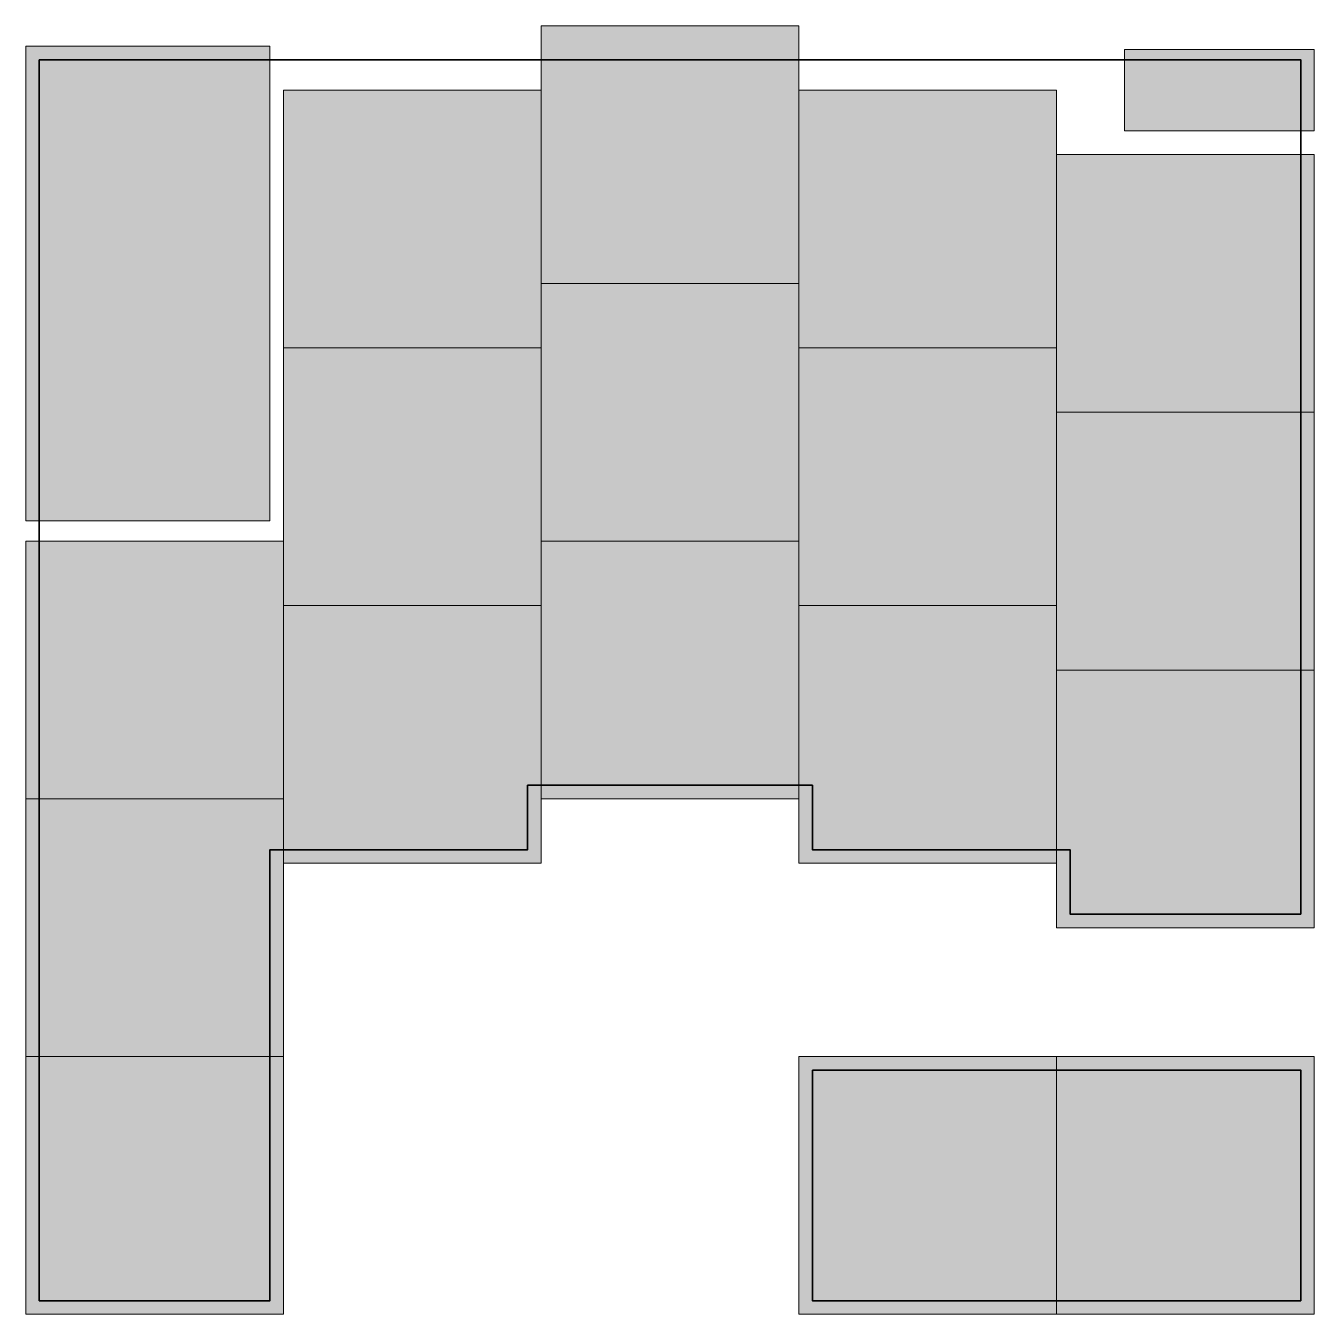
# Model space of a CAD drawing. Header units: millimetres. Extents: x 152.5 to 247.5, y -247.5 to -152.5.
import ezdxf

# ---------------------------------------------------------------- set-up
doc = ezdxf.new("R2010")
doc.units = ezdxf.units.MM
doc.header["$MEASUREMENT"] = 0
for name, color, linetype, lineweight in [('cicuitboard_sumkeys', 7, 'Continuous', 0), ('circuitboard', 7, 'Continuous', 0), ('keylayout', 7, 'Continuous', 0)]:
    doc.layers.add(name, color=color, linetype=linetype, lineweight=lineweight)

msp = doc.modelspace()

# ---------------------------------------------------------------- hatches: boundary and pattern name
at = {"layer": 'keylayout', "true_color": 0xdcdddd, "transparency": 33554687}
h = msp.add_hatch(color=254, dxfattribs=at)
h.dxf.hatch_style = 2
h.paths.add_polyline_path([(209.5, -171.5), (190.5, -171.5), (190.5, -152.5), (209.5, -152.5)])
at = {"layer": 'keylayout', "true_color": 0x595757, "transparency": 33554687}
h = msp.add_hatch(color=251, dxfattribs=at)
h.dxf.hatch_style = 2
h.paths.add_polyline_path([(170.5, -189), (152.5, -189), (152.5, -154), (170.5, -154)])
at = {"layer": 'keylayout', "true_color": 0x898989, "transparency": 33554687}
h = msp.add_hatch(color=252, dxfattribs=at)
h.dxf.hatch_style = 2
h.paths.add_polyline_path([(233.5, -160.25), (233.5, -154.25), (247.5, -154.25), (247.5, -160.25)])
at = {"layer": 'keylayout', "true_color": 0xdcdddd, "transparency": 33554687}
h = msp.add_hatch(color=254, dxfattribs=at)
h.dxf.hatch_style = 2
h.paths.add_polyline_path([(190.5, -176.25), (171.5, -176.25), (171.5, -157.25), (190.5, -157.25)])
h = msp.add_hatch(color=254, dxfattribs=at)
h.dxf.hatch_style = 2
h.paths.add_polyline_path([(228.5, -176.25), (209.5, -176.25), (209.5, -157.25), (228.5, -157.25)])
h = msp.add_hatch(color=254, dxfattribs=at)
h.dxf.hatch_style = 2
h.paths.add_polyline_path([(247.5, -181), (228.5, -181), (228.5, -162), (247.5, -162)])
h = msp.add_hatch(color=254, dxfattribs=at)
h.dxf.hatch_style = 2
h.paths.add_polyline_path([(209.5, -190.5), (190.5, -190.5), (190.5, -171.5), (209.5, -171.5)])
h = msp.add_hatch(color=254, dxfattribs=at)
h.dxf.hatch_style = 2
h.paths.add_polyline_path([(190.5, -195.25), (171.5, -195.25), (171.5, -176.25), (190.5, -176.25)])
h = msp.add_hatch(color=254, dxfattribs=at)
h.dxf.hatch_style = 2
h.paths.add_polyline_path([(228.5, -195.25), (209.5, -195.25), (209.5, -176.25), (228.5, -176.25)])
h = msp.add_hatch(color=254, dxfattribs=at)
h.dxf.hatch_style = 2
h.paths.add_polyline_path([(247.5, -200), (228.5, -200), (228.5, -181), (247.5, -181)])
h = msp.add_hatch(color=254, dxfattribs=at)
h.dxf.hatch_style = 2
h.paths.add_polyline_path([(171.5, -209.5), (152.5, -209.5), (152.5, -190.5), (171.5, -190.5)])
h = msp.add_hatch(color=254, dxfattribs=at)
h.dxf.hatch_style = 2
h.paths.add_polyline_path([(209.5, -209.5), (190.5, -209.5), (190.5, -190.5), (209.5, -190.5)])
h = msp.add_hatch(color=254, dxfattribs=at)
h.dxf.hatch_style = 2
h.paths.add_polyline_path([(190.5, -214.25), (171.5, -214.25), (171.5, -195.25), (190.5, -195.25)])
h = msp.add_hatch(color=254, dxfattribs=at)
h.dxf.hatch_style = 2
h.paths.add_polyline_path([(228.5, -214.25), (209.5, -214.25), (209.5, -195.25), (228.5, -195.25)])
h = msp.add_hatch(color=254, dxfattribs=at)
h.dxf.hatch_style = 2
h.paths.add_polyline_path([(247.5, -219), (228.5, -219), (228.5, -200), (247.5, -200)])
h = msp.add_hatch(color=254, dxfattribs=at)
h.dxf.hatch_style = 2
h.paths.add_polyline_path([(171.5, -228.5), (152.5, -228.5), (152.5, -209.5), (171.5, -209.5)])
h = msp.add_hatch(color=254, dxfattribs=at)
h.dxf.hatch_style = 2
h.paths.add_polyline_path([(171.5, -247.5), (152.5, -247.5), (152.5, -228.5), (171.5, -228.5)])
h = msp.add_hatch(color=254, dxfattribs=at)
h.dxf.hatch_style = 2
h.paths.add_polyline_path([(228.5, -247.5), (209.5, -247.5), (209.5, -228.5), (228.5, -228.5)])
h = msp.add_hatch(color=254, dxfattribs=at)
h.dxf.hatch_style = 2
h.paths.add_polyline_path([(247.5, -247.5), (228.5, -247.5), (228.5, -228.5), (247.5, -228.5)])

# ---------------------------------------------------------------- linework, layer by layer
at = {"layer": 'cicuitboard_sumkeys', "color": 104, "lineweight": 35, "true_color": 0x22ac38}
msp.add_lwpolyline([(210.5, -229.5), (210.5, -246.5), (246.5, -246.5), (246.5, -229.5)], close=True, dxfattribs=at)
at = {"layer": 'circuitboard', "color": 104, "lineweight": 35, "true_color": 0x22ac38}
msp.add_lwpolyline([(153.5, -155), (153.5, -209.5), (153.5, -246.5), (170.5, -246.5), (170.5, -213.25), (189.5, -213.25), (189.5, -208.5), (210.5, -208.5), (210.5, -213.25), (229.5, -213.25), (229.5, -218), (246.5, -218), (246.5, -155)], close=True, dxfattribs=at)
at = {"layer": 'keylayout', "color": 8, "lineweight": 9, "true_color": 0x727171}
for points in [[(209.5, -171.5), (190.5, -171.5), (190.5, -152.5), (209.5, -152.5)], [(190.5, -176.25), (171.5, -176.25), (171.5, -157.25), (190.5, -157.25)], [(228.5, -176.25), (209.5, -176.25), (209.5, -157.25), (228.5, -157.25)], [(247.5, -181), (228.5, -181), (228.5, -162), (247.5, -162)], [(209.5, -190.5), (190.5, -190.5), (190.5, -171.5), (209.5, -171.5)], [(190.5, -195.25), (171.5, -195.25), (171.5, -176.25), (190.5, -176.25)], [(228.5, -195.25), (209.5, -195.25), (209.5, -176.25), (228.5, -176.25)], [(247.5, -200), (228.5, -200), (228.5, -181), (247.5, -181)], [(171.5, -209.5), (152.5, -209.5), (152.5, -190.5), (171.5, -190.5)], [(209.5, -209.5), (190.5, -209.5), (190.5, -190.5), (209.5, -190.5)], [(190.5, -214.25), (171.5, -214.25), (171.5, -195.25), (190.5, -195.25)], [(228.5, -214.25), (209.5, -214.25), (209.5, -195.25), (228.5, -195.25)], [(247.5, -219), (228.5, -219), (228.5, -200), (247.5, -200)], [(171.5, -228.5), (152.5, -228.5), (152.5, -209.5), (171.5, -209.5)], [(171.5, -247.5), (152.5, -247.5), (152.5, -228.5), (171.5, -228.5)], [(228.5, -247.5), (209.5, -247.5), (209.5, -228.5), (228.5, -228.5)], [(247.5, -247.5), (228.5, -247.5), (228.5, -228.5), (247.5, -228.5)]]:
    msp.add_lwpolyline(points, close=True, dxfattribs=at)
at = {"layer": 'keylayout'}
for points in [[(170.5, -189), (152.5, -189), (152.5, -154), (170.5, -154)], [(233.5, -160.25), (233.5, -154.25), (247.5, -154.25), (247.5, -160.25)]]:
    msp.add_lwpolyline(points, close=True, dxfattribs=at)

doc.saveas('drawing.dxf')
